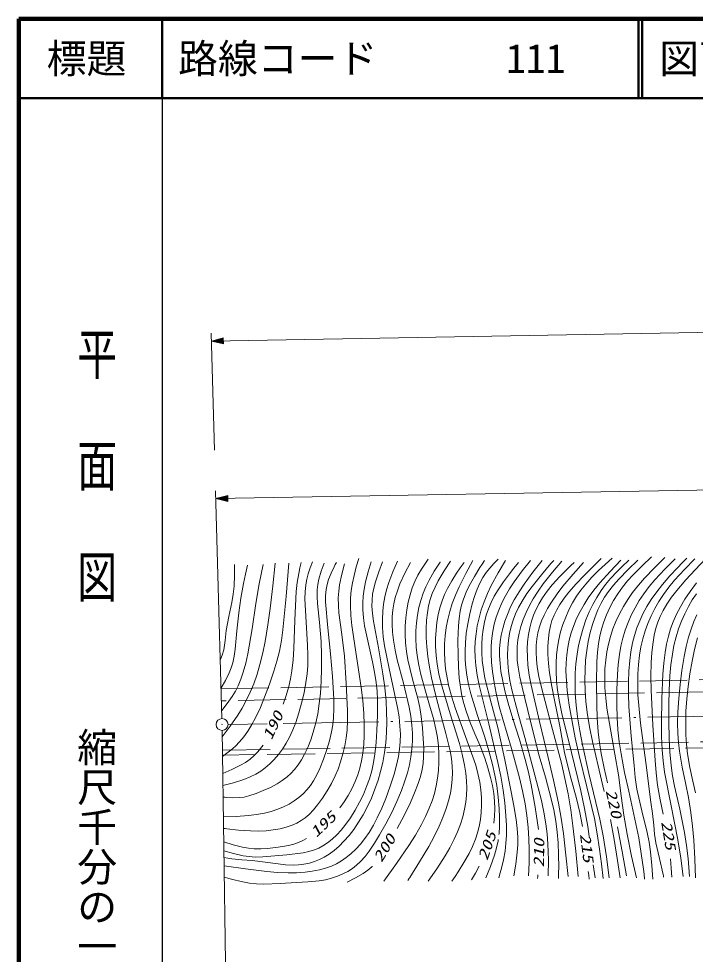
# Model space of a CAD drawing. Units: millimetres, scale not verified. Extents: x -625 to 656109, y -85041 to 274959.
# Drawn here: x 16109 to 101002, y 157450 to 274959 of the extents above; entities that cross this region are included whole.
import ezdxf
from ezdxf.enums import TextEntityAlignment as Align

# ---------------------------------------------------------------- set-up
doc = ezdxf.new("R2010")
doc.units = ezdxf.units.MM
doc.header["$LTSCALE"] = 1000
doc.linetypes.add('DASHED', pattern=[7.5, 6, -1.5])
doc.linetypes.add('LONG_DASHED_DOTTED', pattern=[15.25, 12, -1.5, 0.25, -1.5])
for name, color, linetype, lineweight in [('M-TTL', 2, 'Continuous', 140), ('M-TTL-BAND', 7, 'Continuous', 25), ('M-TTL-LINE', 7, 'Continuous', 50), ('S-BGD', 7, 'Continuous', 13), ('S-BGD-HTXT', 6, 'Continuous', 13), ('S-BMK', 2, 'LONG_DASHED_DOTTED', 13)]:
    doc.layers.add(name, color=color, linetype=linetype, lineweight=lineweight)
doc.layers.add('M-TTL-TXT', color=7, linetype='Continuous')
doc.styles.add('@ＭＳ ゴシック', font='')
doc.styles.add('ＭＳ ゴシック', font='')
doc.styles.add('ＭＳ 明朝', font='')
doc.styles.get('@ＭＳ ゴシック').set_extended_font_data('@MS Gothic')
doc.styles.get('ＭＳ ゴシック').set_extended_font_data('MS Gothic')
doc.styles.get('ＭＳ 明朝').set_extended_font_data('MS Mincho')

# ---------------------------------------------------------------- blocks, each defined once
blk = doc.blocks.new('BUHIN5')
at = {"layer": 'S-BMK', "linetype": 'Continuous'}
for radius in [746, 22.5]:
    blk.add_circle((0, 0), radius, dxfattribs=at)
blk = doc.blocks.new('BUHIN31')
at = {"layer": 'S-BGD'}
for points in [[(307, 5), (1402, 284), (1410, -241)], [(457, 7), (1347, 227), (1353, -185)], [(611, 10), (1291, 170), (1296, -130)], [(761, 12), (1236, 113), (1239, -74)]]:
    blk.add_lwpolyline(points, close=True, dxfattribs=at)
blk.add_lwpolyline([(1181, 18), (915, 14), (1181, 56), (1182, -19), (915, 14)], dxfattribs=at)
at = {"layer": 'S-BGD-HTXT'}
blk.add_lwpolyline([(0, 0), (1506, -352), (1494, 398)], close=True, dxfattribs=at)
blk.add_lwpolyline([(154, 2), (1457, 341), (1467, -296), (157, 2)], dxfattribs=at)

msp = doc.modelspace()

# ---------------------------------------------------------------- linework, layer by layer
at = {"layer": 'M-TTL'}
for p, q in [((16109, 274959), (16109, -85041)), ((656109, 274959), (16109, 274959))]:
    msp.add_line(p, q, dxfattribs=at)
at = {"layer": 'M-TTL-BAND'}
msp.add_line((34109, 264959), (34109, -85041), dxfattribs=at)
at = {"layer": 'M-TTL-LINE'}
for p, q in [((34109, 274959), (34109, 264959)), ((93859, 274959), (93859, 264959)), ((94359, 274959), (94359, 264959)), ((16109, 264959), (656109, 264959))]:
    msp.add_line(p, q, dxfattribs=at)
at = {"layer": 'S-BGD', "linetype": 'DASHED'}
for p, q in [((41504, 190791), (259584, 194852)), ((259612, 193352), (41532, 189291)), ((41675, 183068), (142078, 184819)), ((120791, 183648), (41686, 182468))]:
    msp.add_line(p, q, dxfattribs=at)
at = {"layer": 'S-BGD'}
msp.add_line((88425, 167053), (88209, 168684), dxfattribs=at)
for points in [[(41889, 168574), (44560, 168180), (47236, 167846), (48568, 167732), (49905, 167678), (50967, 167691), (52043, 167765), (52947, 167883), (53839, 168060), (54597, 168268), (55341, 168534), (55978, 168822), (56595, 169169), (57203, 169587), (57786, 170061), (58399, 170644), (58978, 171278), (59546, 171998), (60063, 172749), (60610, 173655), (61104, 174591), (61659, 175792), (62166, 177031), (62720, 178549), (63220, 180094), (63519, 181189), (63758, 182289), (63898, 183198), (63980, 184121), (63996, 185105), (63951, 186099), (63831, 187272), (63651, 188443), (62793, 192331), (62003, 196190), (61857, 197330), (61769, 198493), (61749, 199511), (61790, 200537), (61884, 201445), (62039, 202352), (62258, 203242), (62538, 204126), (63062, 205490), (63642, 206839)], [(56410, 175849), (56951, 176601), (57445, 177393), (57909, 178250), (58318, 179133), (58644, 179972), (58912, 180830), (59129, 181766), (59290, 182723), (59408, 183819), (59466, 184921), (59467, 186316), (59409, 187710), (59282, 189334), (59095, 190948), (58474, 194843), (57910, 198762), (57796, 200004), (57742, 201248), (57757, 202198), (57832, 203141), (57979, 204094), (58185, 205037), (58471, 206111), (58784, 207180)], [(63615, 173260), (64459, 174864), (65259, 176514), (65778, 177709), (66239, 178921), (66506, 179780), (66717, 180661), (66841, 181457), (66906, 182262), (66921, 183372), (66876, 184496), (66774, 185908), (66612, 187308), (66424, 188439), (66175, 189570), (65525, 191988), (64928, 194438), (64756, 195496), (64644, 196562), (64594, 197614), (64605, 198670), (64674, 199696), (64804, 200728), (64982, 201671), (65220, 202609), (65496, 203459), (65827, 204286), (66203, 205058), (66635, 205809), (67049, 206456), (67477, 207095)], [(70289, 206839), (69490, 205608), (68747, 204355), (68345, 203566), (67998, 202754), (67745, 202002), (67545, 201220), (67384, 200323), (67281, 199413), (67226, 198334), (67230, 197257), (67298, 196056), (67427, 194854), (67635, 193512), (67905, 192171), (68479, 189755), (69113, 187346), (69701, 185193), (70231, 183019), (70401, 182053), (70510, 181083), (70544, 180260), (70518, 179426), (70425, 178552), (70272, 177682), (70035, 176711), (69736, 175742), (69323, 174630), (68854, 173538), (68231, 172260), (67553, 171005), (66395, 169046), (65183, 167113), (65054, 166911), (64920, 166700)], [(73101, 206924), (72209, 205284), (71372, 203620), (70907, 202571), (70498, 201498), (70189, 200515), (69938, 199513), (69744, 198496), (69608, 197458), (69534, 196425), (69519, 195389), (69567, 194338), (69674, 193292), (69850, 192185), (70085, 191090), (70452, 189738), (70876, 188407), (72191, 184820), (73455, 181200), (73735, 180138), (73957, 179061), (74095, 178106), (74174, 177129), (74191, 176188), (74147, 175250), (74048, 174370), (73889, 173503), (73681, 172693), (73413, 171894), (73045, 171005), (72616, 170128), (71962, 168964), (71251, 167822), (70857, 167217), (70459, 166614)], [(75717, 173902), (75805, 174808), (75834, 175728), (75800, 176680), (75705, 177638), (75541, 178656), (75318, 179663), (74980, 180887), (74585, 182091), (74003, 183633), (73362, 185159), (72776, 186564), (72249, 187985), (71958, 188936), (71726, 189899), (71530, 190994), (71391, 192114), (71284, 193557), (71236, 195024), (71228, 196853), (71280, 198684), (71363, 199631), (71505, 200561), (71680, 201319), (71915, 202069), (72250, 202912), (72648, 203747), (73279, 204892), (73971, 206020), (74257, 206468), (74550, 206924)], [(76361, 172484), (76377, 172604), (76444, 173510), (76455, 174624), (76407, 175741), (76278, 177196), (76090, 178648), (75860, 179967), (75573, 181273), (75110, 182998), (74587, 184717), (73690, 187430), (72851, 190158), (72560, 191332), (72327, 192518), (72197, 193476), (72126, 194447), (72112, 195512), (72158, 196582), (72274, 197764), (72449, 198947), (72697, 200206), (73004, 201456), (73288, 202391), (73629, 203308), (73968, 204055), (74359, 204771), (74762, 205385), (75213, 205963), (75723, 206536), (76254, 207095)], [(77192, 206924), (76276, 205360), (75409, 203759), (74926, 202749), (74493, 201702), (74154, 200723), (73868, 199714), (73649, 198720), (73488, 197716), (73392, 196736), (73356, 195755), (73384, 194746), (73473, 193741), (73652, 192504), (73893, 191263), (75084, 186398), (76247, 181545), (76596, 179811), (76887, 178056), (77094, 176456), (77242, 174846), (77304, 173622), (77306, 172388), (77252, 171390), (77137, 170390), (76941, 169333), (76685, 168285), (76517, 167667), (76340, 167040)], [(80345, 206924), (79290, 205603), (78278, 204239), (77700, 203363), (77170, 202452), (76732, 201580), (76344, 200672), (76034, 199800), (75780, 198901), (75598, 198039), (75475, 197168), (75404, 196201), (75394, 195230), (75447, 194109), (75560, 192980), (75763, 191601), (76026, 190236), (76411, 188593), (76855, 186962), (77935, 183295), (78959, 179598), (79334, 177972), (79650, 176334), (79874, 174863), (80040, 173373), (80138, 171968), (80177, 170551), (80153, 168923), (80089, 167296)], [(81794, 206924), (80638, 205453), (79525, 203940), (78885, 202974), (78295, 201973), (77834, 201076), (77423, 200143), (77102, 199272), (76836, 198375), (76647, 197533), (76518, 196682), (76452, 195816), (76446, 194946), (76504, 193955), (76622, 192957), (76837, 191738), (77112, 190522), (77606, 188697), (78155, 186894), (78942, 184418), (79671, 181923), (80075, 180337), (80419, 178738), (80897, 175949), (81335, 173132)], [(82561, 167296), (82565, 169319), (82508, 171336), (82462, 171958), (82416, 172588), (82262, 173844), (82012, 175301), (81701, 176760), (80681, 180735), (79605, 184685), (78764, 187658), (77979, 190654), (77742, 191821), (77562, 193007), (77469, 193995), (77435, 194999), (77463, 195936), (77552, 196870), (77693, 197745), (77895, 198616), (78141, 199420), (78444, 200202), (78832, 201023), (79275, 201818), (79871, 202747), (80525, 203655), (81689, 205112), (82890, 206518), (83066, 206721), (83243, 206924)], [(84266, 206839), (83079, 205439), (81935, 203996), (81278, 203077), (80664, 202115), (80189, 201261), (79766, 200376), (79418, 199511), (79127, 198627), (78911, 197786), (78753, 196927), (78664, 196122), (78636, 195307), (78673, 194412), (78771, 193510), (78984, 192264), (79260, 191012), (80314, 186672), (81415, 182395), (82200, 179698), (82927, 176986), (83237, 175592), (83490, 174174), (83673, 172805), (83796, 171429), (83860, 169921), (83864, 168403), (83854, 167684), (83839, 166955)], [(86843, 173517), (86502, 175264), (86103, 176999), (85320, 179886), (84595, 182791), (83994, 186090), (83334, 189376), (82999, 191077), (82721, 192806), (82589, 193978), (82515, 195164), (82510, 196131), (82565, 197101), (82666, 197898), (82826, 198688), (83024, 199370), (83278, 200032), (83613, 200723), (84008, 201400), (84539, 202177), (85126, 202926), (86043, 203969), (87012, 204979), (88112, 206086), (89208, 207180)], [(87697, 172264), (87512, 173486), (87103, 175740), (86636, 177982), (85457, 182811), (84259, 187680), (83968, 189143), (83735, 190627), (83605, 191806), (83535, 192997), (83531, 194029), (83588, 195069), (83699, 196026), (83872, 196989), (84105, 197942), (84399, 198891), (84747, 199811), (85155, 200716), (85607, 201576), (86115, 202411), (86661, 203193), (87252, 203935), (88041, 204809), (88874, 205643), (89708, 206424), (90556, 207193)], [(91664, 206937), (90320, 205531), (89026, 204089), (88281, 203176), (87578, 202219), (87040, 201391), (86546, 200520), (86119, 199643), (85745, 198740), (85435, 197835), (85180, 196903), (84994, 195998), (84865, 195076), (84791, 194069), (84776, 193049), (84827, 191816), (84939, 190574), (85187, 188727), (85495, 186883), (85930, 184648), (86423, 182431), (87414, 178481), (88350, 174504), (88697, 172598), (88986, 170671), (89225, 168826), (89448, 166968)], [(90215, 167053), (89852, 169689), (89429, 172314), (89008, 174431), (88528, 176535), (87650, 180140), (86832, 183754), (86501, 185500), (86229, 187257), (86058, 188730), (85946, 190213), (85914, 191475), (85942, 192748), (86027, 193939), (86172, 195135), (86367, 196254), (86624, 197373), (86928, 198430), (87290, 199470), (87690, 200442), (88149, 201397), (88637, 202277), (89175, 203123), (89734, 203892), (90345, 204629), (91195, 205528), (92098, 206393), (92392, 206666), (92686, 206937)], [(93794, 206937), (92576, 205780), (91402, 204580), (90732, 203816), (90105, 203009), (89624, 202295), (89187, 201538), (88779, 200705), (88420, 199833), (88088, 198859), (87811, 197862), (87569, 196749), (87385, 195625), (87247, 194398), (87168, 193163), (87147, 191861), (87187, 190562), (87289, 189199), (87452, 187830), (87750, 186000), (88107, 184187), (89229, 179334), (89558, 177886)], [(89997, 179001), (89559, 180819), (89180, 182654), (88968, 184010), (88817, 185374), (88695, 187104), (88634, 188844), (88611, 191542), (88648, 194237), (88716, 195364), (88844, 196484), (89007, 197388), (89229, 198284), (89519, 199195), (89867, 200090), (90284, 200991), (90755, 201867), (91283, 202721), (91865, 203548), (92512, 204359), (93202, 205127), (94335, 206256), (95515, 207350)], [(93624, 167053), (93007, 169783), (92450, 172524), (92053, 174920), (91714, 177338), (91351, 179972), (90929, 182592), (90393, 185471), (89912, 188382), (89763, 189651), (89672, 190936), (89643, 192123), (89674, 193318), (89759, 194379), (89906, 195441), (90097, 196403), (90351, 197364), (90666, 198318), (91043, 199263), (91483, 200203), (91977, 201116), (92532, 202015), (93136, 202879), (93867, 203804), (94642, 204690), (95902, 206002), (97203, 207278)], [(98481, 207108), (97191, 205817), (95941, 204481), (95219, 203628), (94538, 202729), (93971, 201877), (93448, 200983), (92978, 200058), (92562, 199106), (92205, 198143), (91904, 197153), (91660, 196140), (91475, 195108), (91319, 193849), (91223, 192583), (91155, 190670), (91148, 188741), (91185, 187183), (91283, 185632), (91455, 184135), (91687, 182645), (92138, 180299), (92651, 177953), (93307, 175014), (93906, 172056), (94229, 170105), (94492, 168144), (94569, 167518), (94646, 166883)], [(95669, 166883), (95564, 168591), (95398, 170299), (95207, 171530), (94956, 172752), (94293, 175453), (93686, 178174), (93471, 179655), (93316, 181146), (92966, 184845), (92676, 188554), (92613, 190109), (92609, 191685), (92662, 193010), (92776, 194339), (92927, 195446), (93138, 196549), (93381, 197507), (93681, 198447), (94026, 199329), (94432, 200197), (94930, 201113), (95487, 202011), (96163, 202979), (96888, 203913), (97800, 204977), (98756, 206000), (99341, 206599), (99930, 207193)], [(100953, 207108), (99661, 205788), (98410, 204424), (97684, 203548), (97004, 202635), (96438, 201772), (95923, 200875), (95464, 199958), (95056, 199006), (94716, 198061), (94430, 197090), (94192, 196055), (94012, 195008), (93876, 193842), (93799, 192659), (93777, 191353), (93815, 190037), (93947, 188247), (94139, 186459), (94781, 181521), (95413, 176567), (95633, 175117), (95796, 173648), (95885, 172540), (96035, 171433), (96532, 169462), (96972, 167473), (97002, 167306), (97033, 167138)], [(96975, 175057), (96595, 176865), (96275, 178680), (96086, 180234), (95955, 181806), (95680, 186212), (95466, 190607), (95446, 192348), (95487, 194097), (95566, 195368), (95704, 196632), (95858, 197532), (96069, 198413), (96305, 199149), (96602, 199873), (96989, 200647), (97437, 201405), (98038, 202288), (98698, 203150), (99816, 204467), (100974, 205738), (101649, 206458), (102333, 207180)], [(43188, 206413), (43192, 205049), (43135, 203692), (43017, 202675), (42838, 201655), (42469, 199884), (42159, 198097), (42024, 196880), (41830, 195680), (41643, 195032), (41405, 194397)], [(41501, 190901), (42042, 191835), (42529, 192796), (42779, 193421), (42975, 194073), (43149, 194909), (43267, 195773), (43459, 198072), (43709, 200344), (43987, 202185), (44327, 204028), (44562, 205173), (44807, 206328)], [(46768, 206413), (46281, 203962), (45854, 201501), (45390, 198340), (44866, 195178), (44608, 194024), (44292, 192882), (43996, 192018), (43645, 191179), (43292, 190487), (42888, 189826), (42254, 188944), (41578, 188088)], [(41650, 184768), (42647, 186096), (43598, 187465), (44156, 188374), (44668, 189323), (45158, 190365), (45592, 191432), (46013, 192634), (46376, 193852), (46736, 195298), (47037, 196757), (47385, 198819), (47673, 200890), (48005, 203730), (48302, 206583)], [(50006, 206583), (49666, 202402), (49265, 198218), (49070, 196864), (48817, 195524), (48508, 194258), (48140, 193005), (47580, 191358), (46960, 189725), (46426, 188437), (45835, 187168), (45372, 186304), (44851, 185461), (44366, 184783), (43827, 184135), (43298, 183590), (42728, 183091), (42217, 182691), (41687, 182297)], [(41741, 178631), (43064, 178998), (44368, 179422), (45135, 179731), (45874, 180092), (46476, 180453), (47049, 180865), (47626, 181359), (48166, 181902), (48705, 182533), (49197, 183202), (49672, 183952), (50092, 184730), (50511, 185640), (50878, 186582), (51268, 187774), (51601, 188990), (51906, 190285), (52150, 191584), (52295, 192660), (52380, 193738), (52401, 195003), (52361, 196266), (52160, 199157), (52019, 202075), (52042, 202961), (52126, 203847), (52250, 204552), (52434, 205243), (52694, 205997), (52989, 206754)], [(54438, 206583), (54080, 205575), (53779, 204550), (53647, 203881), (53575, 203205), (53555, 202355), (53597, 201496), (53863, 199125), (54068, 196754), (54121, 195021), (54113, 193284), (54071, 191737), (53970, 190201), (53827, 188934), (53622, 187657), (53380, 186506), (53074, 185348), (52761, 184381), (52392, 183436), (52025, 182651), (51603, 181891), (51184, 181254), (50720, 180657), (50269, 180167), (49778, 179722), (49175, 179269), (48533, 178862), (47688, 178410), (46801, 178004), (45898, 177638), (44984, 177333), (44403, 177200), (43815, 177127), (42990, 177109), (42145, 177151), (41954, 177165), (41762, 177180)], [(41798, 174708), (43374, 174754), (44959, 174861), (45955, 174987), (46954, 175174), (47791, 175387), (48620, 175661), (49344, 175962), (50044, 176318), (50672, 176703), (51274, 177143), (51789, 177590), (52268, 178087), (52706, 178641), (53101, 179240), (53517, 179995), (53887, 180791), (54352, 181971), (54763, 183182), (55087, 184280), (55351, 185384), (55506, 186262), (55603, 187164), (55658, 188312), (55652, 189473), (55481, 192350), (55250, 195206), (54889, 198442), (54585, 201717), (54603, 202484), (54681, 203249), (54804, 203884), (54986, 204506), (55309, 205319), (55695, 206127), (55833, 206398), (55972, 206669)], [(56994, 206498), (56654, 205182), (56376, 203862), (56261, 203047), (56206, 202218), (56217, 201276), (56289, 200331), (56660, 197607), (56969, 194889), (57197, 191472), (57366, 188030), (57365, 186809), (57303, 185581), (57197, 184617), (57030, 183652), (56792, 182628), (56492, 181607), (56177, 180716), (55805, 179847), (55336, 178901), (54807, 177972), (54230, 177073), (53600, 176202), (53091, 175586), (52542, 175015), (52068, 174604), (51558, 174242), (51001, 173932), (50404, 173670), (49661, 173418), (48902, 173223), (48034, 173066), (47159, 172968), (46170, 172922), (45171, 172937), (43698, 173044), (42227, 173211), (42028, 173236), (41820, 173262)], [(41861, 170450), (43057, 170112), (44267, 169833), (45011, 169719), (45759, 169665), (46740, 169681), (47729, 169757), (49764, 169942), (51782, 170187), (52499, 170341), (53203, 170555), (53754, 170783), (54289, 171071), (54865, 171451), (55419, 171890), (56010, 172441), (56565, 173042), (57173, 173800), (57737, 174598), (58336, 175555), (58880, 176537), (59351, 177508), (59767, 178504), (60113, 179489), (60401, 180490), (60625, 181536), (60790, 182593), (60946, 184064), (61043, 185540), (61119, 187487), (61135, 189430), (61087, 190504), (60980, 191572), (60769, 192886), (60499, 194193), (59979, 196432), (59513, 198709), (59368, 199723), (59283, 200747), (59270, 201579), (59317, 202418), (59441, 203330), (59624, 204238), (59948, 205493), (60318, 206754)], [(61767, 206754), (61282, 205501), (60856, 204232), (60653, 203453), (60510, 202668), (60442, 201925), (60434, 201177), (60495, 200234), (60617, 199277), (61246, 195960), (61810, 192668), (62032, 190962), (62197, 189234), (62278, 187917), (62298, 186596), (62259, 185315), (62159, 184025), (62003, 182780), (61787, 181542), (61524, 180425), (61202, 179324), (60808, 178191), (60356, 177076), (59862, 176006), (59312, 174961), (58752, 174032), (58142, 173136), (57555, 172375), (56913, 171643), (56316, 171043), (55677, 170488), (55074, 170037), (54439, 169637), (53853, 169337), (53240, 169090), (52577, 168890), (51899, 168749), (51223, 168668), (50534, 168645), (49598, 168690), (48655, 168796), (47029, 169034), (45387, 169214), (44111, 169297), (42842, 169441), (42357, 169516), (41874, 169597)], [(65261, 206669), (64573, 205323), (63945, 203962), (63617, 203116), (63343, 202245), (63166, 201483), (63045, 200696), (62975, 199818), (62966, 198932), (63020, 197911), (63133, 196895), (63340, 195666), (63607, 194446), (64390, 191482), (65120, 188482), (65316, 187348), (65452, 186208), (65512, 185212), (65512, 184204), (65448, 183225), (65323, 182240), (65135, 181233), (64888, 180241), (64535, 179117), (64122, 178002), (63545, 176625), (62910, 175264), (62182, 173847), (61399, 172454), (60766, 171421), (60080, 170417), (59562, 169746), (58995, 169110), (58511, 168651), (57981, 168231), (57410, 167863), (56797, 167540), (56100, 167246), (55371, 167004), (54599, 166813), (53811, 166680), (52402, 166543), (50973, 166464), (48906, 166334), (46845, 166266), (45951, 166299), (45053, 166394), (44017, 166583), (42986, 166833), (42453, 166977), (41910, 167127)], [(49303, 188848), (49680, 189953), (49998, 191069), (50221, 192053), (50386, 193057), (50545, 194445), (50643, 195840), (50754, 199430), (50926, 203032), (51057, 204163), (51249, 205293), (51390, 205976), (51540, 206669)], [(61937, 166614), (63518, 168845), (65061, 171125), (65876, 172418), (66640, 173743), (67163, 174761), (67630, 175801), (67979, 176716), (68270, 177651), (68499, 178594), (68669, 179550), (68782, 180537), (68837, 181538), (68834, 182591), (68771, 183641), (68648, 184683), (68466, 185716), (68142, 187085), (67757, 188446), (67133, 190503), (66561, 192598), (66308, 193775), (66113, 194972), (65999, 196027), (65944, 197098), (65952, 198082), (66021, 199078), (66147, 200039), (66335, 201000), (66572, 201906), (66866, 202793), (67201, 203619), (67595, 204427), (68257, 205575), (68972, 206695), (68989, 206720), (69011, 206754)], [(67477, 166614), (68573, 168195), (69622, 169814), (70220, 170841), (70766, 171900), (71183, 172835), (71549, 173806), (71835, 174730), (72062, 175669), (72217, 176559), (72312, 177454), (72343, 178333), (72313, 179221), (72214, 180217), (72054, 181216), (71757, 182569), (71399, 183914), (70229, 187654), (69106, 191443), (68838, 192656), (68626, 193889), (68495, 194993), (68424, 196105), (68417, 197132), (68470, 198172), (68577, 199136), (68744, 200090), (68957, 200968), (69228, 201827), (69542, 202624), (69911, 203396), (70454, 204361), (71051, 205299), (71515, 205982), (71993, 206669)], [(78215, 167296), (78468, 168780), (78662, 170275), (78726, 171216), (78729, 172168), (78665, 173260), (78539, 174361), (78250, 176105), (77901, 177845), (77095, 181892), (76231, 185919), (75388, 189030), (74605, 192150), (74411, 193234), (74276, 194332), (74213, 195334), (74211, 196341), (74268, 197305), (74385, 198262), (74553, 199156), (74779, 200032), (75048, 200837), (75372, 201617), (75786, 202440), (76254, 203237), (76934, 204249), (77675, 205242), (78239, 205957), (78811, 206669)], [(85033, 167211), (84779, 169920), (84465, 172630), (84176, 174527), (83829, 176415), (83210, 179299), (82532, 182173), (81443, 186675), (80401, 191233), (80176, 192494), (80009, 193773), (79934, 194781), (79918, 195795), (79965, 196700), (80072, 197601), (80231, 198444), (80450, 199282), (80709, 200042), (81027, 200788), (81411, 201524), (81852, 202239), (82435, 203055), (83066, 203835), (84013, 204882), (85008, 205893), (85399, 206278), (85800, 206669)], [(86993, 206669), (85677, 205194), (84400, 203672), (83659, 202703), (82959, 201686), (82467, 200878), (82029, 200042), (81713, 199318), (81450, 198563), (81258, 197816), (81124, 197055), (81042, 196234), (81020, 195400), (81063, 194478), (81167, 193565), (81380, 192344), (81654, 191124), (82909, 186297), (84200, 181469), (84654, 179543), (85051, 177595), (85384, 175603), (85658, 173601), (86011, 170413), (86311, 167211)], [(99504, 167224), (99199, 169522), (98833, 171823), (97959, 176085), (97147, 180345), (96963, 181734), (96839, 183137), (96763, 184795), (96748, 186460), (96818, 189532), (96949, 192620), (97053, 193995), (97218, 195368), (97397, 196399), (97637, 197425), (97910, 198330), (98242, 199218), (98661, 200160), (99136, 201080), (99713, 202061), (100347, 203018), (101157, 204115)], [(101170, 202741), (100629, 201949), (100132, 201113), (99672, 200220), (99266, 199299), (98903, 198327), (98596, 197328), (98331, 196248), (98125, 195157), (97941, 193809), (97815, 192442), (97713, 190630), (97671, 188815), (97669, 186689), (97728, 184564), (97824, 182865), (97980, 181173), (98165, 179859), (98409, 178555), (99049, 175667), (99631, 172766), (99890, 171119), (100090, 169463), (100188, 168349), (100271, 167224)], [(101038, 167053), (100966, 169419), (100833, 171792), (100671, 173522), (100447, 175256), (100135, 177129), (99762, 179003), (99362, 180973), (99022, 182951), (98885, 184069), (98807, 185198), (98781, 186519), (98815, 187856), (98932, 189580), (99111, 191323), (99329, 193102), (99608, 194872), (99856, 196094), (100162, 197293), (100469, 198274), (100835, 199240), (101210, 200069)], [(101291, 197209), (100916, 195747), (100601, 194276), (100315, 192674), (100090, 191071), (99933, 189533), (99836, 187988), (99799, 186502), (99821, 185010), (99895, 183824), (100028, 182645), (100339, 180916), (100711, 179186), (101013, 177718)], [(41718, 180166), (42841, 180649), (43934, 181185), (44557, 181553), (45149, 181972), (45653, 182408), (46117, 182890), (46460, 183301), (46783, 183735)], [(90352, 174373), (90820, 171860), (91245, 169247), (91413, 168150), (91578, 167053)], [(92362, 167296), (91823, 170366), (91247, 173440)], [(41845, 171556), (43014, 171193), (44198, 170887), (44922, 170759), (45661, 170688), (46494, 170685), (47342, 170742), (48662, 170901), (49969, 171120), (50645, 171288), (51300, 171513), (51767, 171726), (52228, 171977)], [(74720, 167040), (75287, 168464), (75797, 169908), (76054, 170807), (76253, 171718), (76275, 171878)], [(98072, 167126), (97983, 168274), (97884, 169430)], [(57335, 166529), (58356, 167045), (59343, 167613), (59899, 167996), (60423, 168431), (60452, 168457), (60488, 168491)], [(72931, 166785), (73414, 167642), (73883, 168506)], [(81267, 167433), (81233, 167199), (81197, 166955)], [(87674, 166870), (87627, 167368), (87579, 167865)]]:
    msp.add_lwpolyline(points, dxfattribs=at)
at = {"layer": 'S-BGD-HTXT'}
for p, q in [((40281, 234468), (189294, 237067)), ((40672, 220787), (40253, 235467)), ((40846, 214681), (189859, 217279)), ((41069, 206591), (40819, 215664)), ((41607, 187063), (41069, 206591)), ((41638, 185564), (42068, 156414))]:
    msp.add_line(p, q, dxfattribs=at)
at = {"layer": 'S-BMK'}
for p, q in [((49293, 186444), (141141, 188001)), ((42377, 186326), (47285, 186409))]:
    msp.add_line(p, q, dxfattribs=at)

# ---------------------------------------------------------------- block references
for name, p in [('BUHIN31', (40281, 234468)), ('BUHIN31', (40846, 214681)), ('BUHIN5', (41627, 186314))]:
    msp.add_blockref(name, p)

# ---------------------------------------------------------------- texts
at = {"layer": 'M-TTL-BAND', "style": '@ＭＳ ゴシック', "width": 1.4}
msp.add_text('平  面  図', height=3666, rotation=270, dxfattribs=at).set_placement((25886, 201434), align=Align.MIDDLE_RIGHT)
at = {"layer": 'M-TTL-BAND', "style": '@ＭＳ ゴシック'}
msp.add_text('縮尺千分の一', height=3666, rotation=270, dxfattribs=at).set_placement((25886, 155989), align=Align.MIDDLE_RIGHT)
at = {"layer": 'M-TTL-TXT', "style": 'ＭＳ ゴシック'}
msp.add_text('標題', height=3666, dxfattribs=at).set_placement((24609, 269959), align=Align.MIDDLE_CENTER)
for s, p in [('路線コード', (36109, 269959)), ('111', (77251, 269959)), ('図面コード', (96489, 269959))]:
    msp.add_text(s, height=3666, dxfattribs=at).set_placement(p, align=Align.MIDDLE_LEFT)
at = {"layer": 'S-BGD', "style": 'ＭＳ 明朝', "oblique": 15, "width": 1.35}
for s, rotation, p in [('190', 64.6, (48186, 184112)), ('220', 282.7, (89365, 177893)), ('195', 43.4, (53727, 171764)), ('225', 279.4, (96328, 173994)), ('205', 70.7, (75273, 169017)), ('200', 58.8, (61976, 168692)), ('210', 89.2, (82412, 168359)), ('215', 277.2, (86139, 172478))]:
    msp.add_text(s, height=1320, rotation=rotation, dxfattribs=at).set_placement(p, align=Align.BOTTOM_LEFT)

doc.saveas('drawing.dxf')
